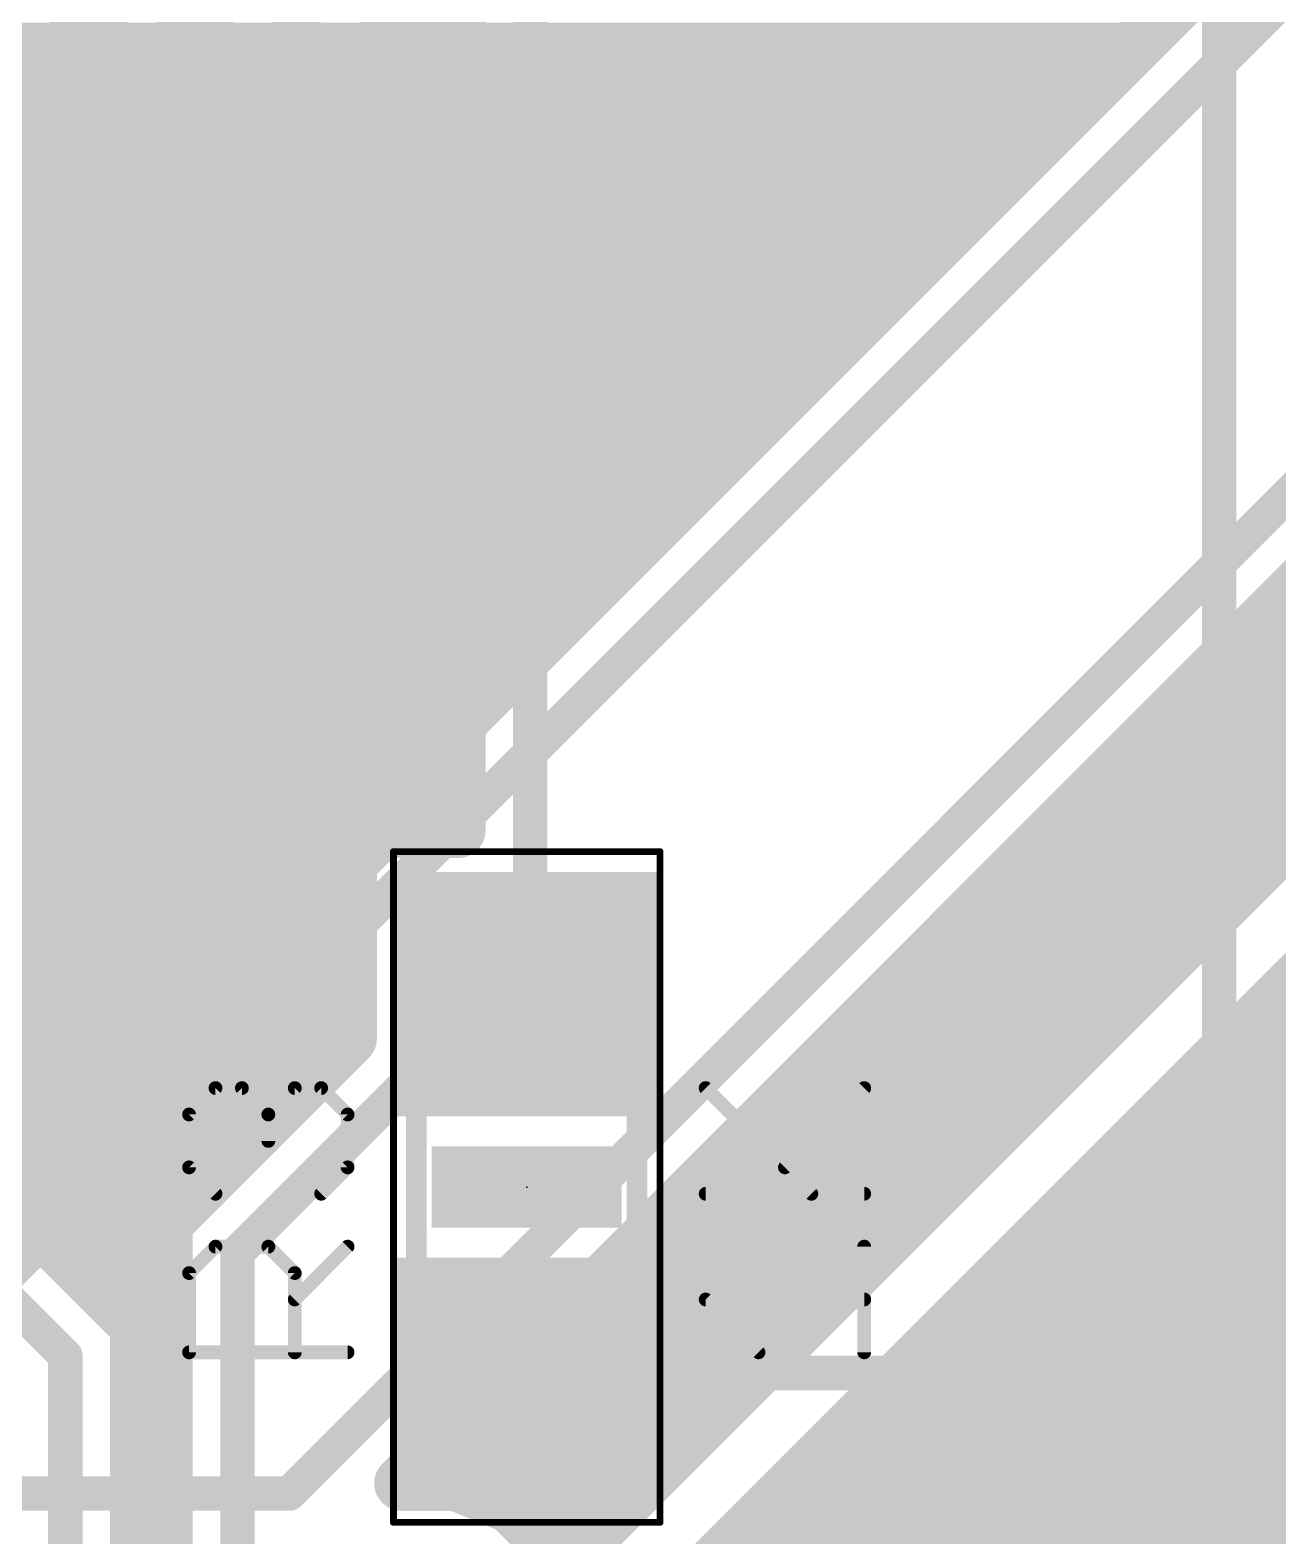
# Model space of a CAD drawing. Extents: x 0 to 10.8, y 0 to 6.1.
# Drawn here: x 3.7248 to 4.0871, y 2.1127 to 2.5499 of the extents above; entities that cross this region are included whole.
import ezdxf

# ---------------------------------------------------------------- set-up
doc = ezdxf.new("R2010")
doc.units = 0
for name, color, linetype in [('1', 22, 'CONTINUOUS'), ('16', 175, 'CONTINUOUS'), ('23', 7, 'CONTINUOUS'), ('25', 253, 'CONTINUOUS'), ('27', 253, 'CONTINUOUS'), ('29', 253, 'CONTINUOUS'), ('31', 253, 'CONTINUOUS'), ('35', 253, 'CONTINUOUS'), ('39', 22, 'CONTINUOUS'), ('51', 253, 'CONTINUOUS')]:
    doc.layers.add(name, color=color, linetype=linetype)

# ---------------------------------------------------------------- blocks, each defined once
blk = doc.blocks.new('RECT')
blk.add_solid([(-0.5, -0.5), (0.5, -0.5), (-0.5, 0.5), (0.5, 0.5)])

msp = doc.modelspace()

# ---------------------------------------------------------------- linework, layer by layer
at = {"layer": '1'}
for points, const_width in [([(4.029, 2.808697), (3.631299, 2.410996)], 0.016), ([(3.64, 2.39), (4.05, 2.8)], 0.01), ([(4.07, 2.255), (4.07, 2.71)], 0.01), ([(3.87, 2.275), (3.87, 2.59)], 0.01), ([(3.660996, 2.381299), (3.849, 2.569307)], 0.016), ([(3.849, 2.569307), (3.849, 2.317484)], 0.016), ([(3.448697, 2.544), (3.764303, 2.544)], 0.016), ([(3.823693, 2.544), (3.849, 2.544)], 0.016), ([(3.432697, 2.528), (3.748303, 2.528)], 0.016), ([(3.807693, 2.528), (3.849, 2.528)], 0.016), ([(3.416697, 2.512), (3.732303, 2.512)], 0.016), ([(3.791693, 2.512), (3.849, 2.512)], 0.016), ([(3.775693, 2.496), (3.849, 2.496)], 0.016), ([(3.759693, 2.48), (3.849, 2.48)], 0.016), ([(3.743693, 2.464), (3.849, 2.464)], 0.016), ([(3.727693, 2.448), (3.849, 2.448)], 0.016), ([(3.711693, 2.432), (3.849, 2.432)], 0.016), ([(3.695693, 2.416), (3.849, 2.416)], 0.016), ([(3.679693, 2.4), (3.849, 2.4)], 0.016), ([(3.663693, 2.384), (3.849, 2.384)], 0.016), ([(3.660996, 2.368), (3.849, 2.368)], 0.016), ([(3.660996, 2.352), (3.849, 2.352)], 0.016), ([(3.660996, 2.336), (3.849, 2.336)], 0.016), ([(3.660996, 2.32), (3.849, 2.32)], 0.016), ([(3.826839, 2.317484), (3.817469, 2.308114)], 0.016), ([(3.849, 2.317484), (3.826839, 2.317484)], 0.016), ([(3.817469, 2.308114), (3.817469, 2.257161)], 0.016), ([(3.67352, 2.304), (3.817469, 2.304)], 0.016), ([(3.67352, 2.288), (3.817469, 2.288)], 0.016), ([(3.67352, 2.272), (3.817469, 2.272)], 0.016), ([(3.868961, 2.269992), (3.87, 2.275)], 0.01), ([(3.865, 2.265), (3.868961, 2.269992)], 0.01), ([(3.735, 2.165), (3.635, 2.265)], 0.01), ([(3.785, 2.195), (3.855, 2.265)], 0.01), ([(3.855, 2.265), (3.865, 2.265)], 0.01), ([(3.817469, 2.257161), (3.764, 2.203697)], 0.016), ([(3.755996, 2.173697), (3.67352, 2.256169)], 0.016), ([(3.673693, 2.256), (3.816307, 2.256)], 0.016), ([(4.11, 2.24), (3.885, 2.015)], 0.032), ([(3.975, 2.16), (4.07, 2.255)], 0.01), ([(3.689693, 2.24), (3.800307, 2.24)], 0.016), ([(3.705693, 2.224), (3.784307, 2.224)], 0.016), ([(3.721693, 2.208), (3.768307, 2.208)], 0.016), ([(3.927449, 2.002295), (4.132091, 2.206937)], 0.016), ([(3.764, 2.203697), (3.764, 2.186299)], 0.016), ([(3.737693, 2.192), (3.764, 2.192)], 0.016), ([(3.785, 1.905), (3.785, 2.195)], 0.01), ([(3.764, 2.186299), (3.764, 1.896299)], 0.016), ([(3.753693, 2.176), (3.764, 2.176)], 0.016), ([(3.755996, 2.156299), (3.755996, 2.173697)], 0.016), ([(3.735, 1.905), (3.735, 2.165)], 0.01), ([(3.755996, 2.16), (3.764, 2.16)], 0.016), ([(3.755996, 1.896299), (3.755996, 2.156299)], 0.016), ([(3.868961, 2.158024), (3.87, 2.16)], 0.01), ([(3.87, 2.16), (3.975, 2.16)], 0.01), ([(4.085154, 2.16), (4.244433, 2.16)], 0.016), ([(3.755996, 2.144), (3.764, 2.144)], 0.016), ([(4.069154, 2.144), (4.244433, 2.144)], 0.016), ([(3.755996, 2.128), (3.764, 2.128)], 0.016), ([(4.053154, 2.128), (4.25252, 2.128)], 0.016), ([(3.755996, 2.112), (3.764, 2.112)], 0.016), ([(4.037154, 2.112), (4.244433, 2.112)], 0.016)]:
    msp.add_lwpolyline(points, dxfattribs=dict(at, const_width=const_width))
for points, const_width in [([(3.764303, 2.54, 1), (3.764303, 2.548)], 0.008), ([(3.823693, 2.548, 1), (3.823693, 2.54)], 0.008), ([(3.849, 2.54, 1), (3.849, 2.548)], 0.008), ([(3.748303, 2.524, 1), (3.748303, 2.532)], 0.008), ([(3.807693, 2.532, 1), (3.807693, 2.524)], 0.008), ([(3.849, 2.524, 1), (3.849, 2.532)], 0.008), ([(3.732303, 2.508, 1), (3.732303, 2.516)], 0.008), ([(3.791693, 2.516, 1), (3.791693, 2.508)], 0.008), ([(3.849, 2.508, 1), (3.849, 2.516)], 0.008), ([(3.775693, 2.5, 1), (3.775693, 2.492)], 0.008), ([(3.849, 2.492, 1), (3.849, 2.5)], 0.008), ([(3.759693, 2.484, 1), (3.759693, 2.476)], 0.008), ([(3.849, 2.476, 1), (3.849, 2.484)], 0.008), ([(3.743693, 2.468, 1), (3.743693, 2.46)], 0.008), ([(3.849, 2.46, 1), (3.849, 2.468)], 0.008), ([(3.727693, 2.452, 1), (3.727693, 2.444)], 0.008), ([(3.849, 2.444, 1), (3.849, 2.452)], 0.008), ([(3.849, 2.428, 1), (3.849, 2.436)], 0.008), ([(3.849, 2.412, 1), (3.849, 2.42)], 0.008), ([(3.849, 2.396, 1), (3.849, 2.404)], 0.008), ([(3.849, 2.38, 1), (3.849, 2.388)], 0.008), ([(3.849, 2.364, 1), (3.849, 2.372)], 0.008), ([(3.849, 2.348, 1), (3.849, 2.356)], 0.008), ([(3.849, 2.332, 1), (3.849, 2.34)], 0.008), ([(3.849, 2.316, 1), (3.849, 2.324)], 0.008), ([(3.826839, 2.321484, 1), (3.826839, 2.313484)], 0.008), ([(3.829667, 2.314656, 1), (3.82401, 2.320313)], 0.008), ([(3.845, 2.317484, 1), (3.853, 2.317484)], 0.008), ([(3.849, 2.313484, 1), (3.849, 2.321484)], 0.008), ([(3.81464, 2.310943, 1), (3.820297, 2.305286)], 0.008), ([(3.821469, 2.308114, 1), (3.813469, 2.308114)], 0.008), ([(3.817469, 2.3, 1), (3.817469, 2.308)], 0.008), ([(3.817469, 2.284, 1), (3.817469, 2.292)], 0.008), ([(3.817469, 2.268, 1), (3.817469, 2.276)], 0.008), ([(3.872448, 2.274492, 1), (3.867552, 2.275508)], 0.005), ([(3.870919, 2.268438, 1), (3.867002, 2.271546)], 0.005), ([(3.8675, 2.275, 1), (3.8725, 2.275)], 0.005), ([(3.855, 2.2675, 1), (3.855, 2.2625)], 0.005), ([(3.856768, 2.263232, 1), (3.853232, 2.266768)], 0.005), ([(3.863042, 2.266554, 1), (3.866958, 2.263446)], 0.005), ([(3.865, 2.2625, 1), (3.865, 2.2675)], 0.005), ([(3.866513, 2.2705, 1), (3.871408, 2.269484)], 0.005), ([(3.820297, 2.254333, 1), (3.81464, 2.25999)], 0.008), ([(3.813469, 2.257161, 1), (3.821469, 2.257161)], 0.008), ([(3.816307, 2.252, 1), (3.816307, 2.26)], 0.008), ([(4.0675, 2.255, 1), (4.0725, 2.255)], 0.005), ([(4.071768, 2.253232, 1), (4.068232, 2.256768)], 0.005), ([(3.800307, 2.236, 1), (3.800307, 2.244)], 0.008), ([(3.784307, 2.22, 1), (3.784307, 2.228)], 0.008), ([(3.721693, 2.212, 1), (3.721693, 2.204)], 0.008), ([(3.768307, 2.204, 1), (3.768307, 2.212)], 0.008), ([(3.768, 2.203697, 1), (3.76, 2.203697)], 0.008), ([(3.761172, 2.206525, 1), (3.766828, 2.200868)], 0.008), ([(3.737693, 2.196, 1), (3.737693, 2.188)], 0.008), ([(3.764, 2.188, 1), (3.764, 2.196)], 0.008), ([(3.7875, 2.195, 1), (3.7825, 2.195)], 0.005), ([(3.783232, 2.196768, 1), (3.786768, 2.193232)], 0.005), ([(3.768, 2.186299, 1), (3.76, 2.186299)], 0.008), ([(3.76, 2.186299, 1), (3.768, 2.186299)], 0.008), ([(3.753693, 2.18, 1), (3.753693, 2.172)], 0.008), ([(3.759996, 2.173697, 1), (3.751996, 2.173697)], 0.008), ([(3.764, 2.172, 1), (3.764, 2.18)], 0.008), ([(3.753168, 2.170868, 1), (3.758824, 2.176525)], 0.008), ([(3.7375, 2.165, 1), (3.7325, 2.165)], 0.005), ([(3.733232, 2.163232, 1), (3.736768, 2.166768)], 0.005), ([(3.755996, 2.164, 1), (3.755996, 2.156)], 0.008), ([(3.759996, 2.156299, 1), (3.751996, 2.156299)], 0.008), ([(3.764, 2.156, 1), (3.764, 2.164)], 0.008), ([(3.87, 2.1625, 1), (3.87, 2.1575)], 0.005), ([(3.872213, 2.158836, 1), (3.867787, 2.161164)], 0.005), ([(3.973232, 2.161768, 1), (3.976768, 2.158232)], 0.005), ([(3.975, 2.1575, 1), (3.975, 2.1625)], 0.005), ([(4.085154, 2.164, 1), (4.085154, 2.156)], 0.008), ([(3.751996, 2.156299, 1), (3.759996, 2.156299)], 0.008), ([(3.866748, 2.159187, 1), (3.871173, 2.15686)], 0.005), ([(3.755996, 2.148, 1), (3.755996, 2.14)], 0.008), ([(3.764, 2.14, 1), (3.764, 2.148)], 0.008), ([(4.069154, 2.148, 1), (4.069154, 2.14)], 0.008), ([(3.755996, 2.132, 1), (3.755996, 2.124)], 0.008), ([(3.764, 2.124, 1), (3.764, 2.132)], 0.008), ([(4.053154, 2.132, 1), (4.053154, 2.124)], 0.008), ([(3.755996, 2.116, 1), (3.755996, 2.108)], 0.008), ([(3.764, 2.108, 1), (3.764, 2.116)], 0.008), ([(4.037154, 2.116, 1), (4.037154, 2.108)], 0.008)]:
    msp.add_lwpolyline(points, format="xyb", dxfattribs=dict(at, const_width=const_width))
at = {"layer": '16'}
for points, const_width in [([(4.234, 2.733697), (3.696303, 2.195996)], 0.016), ([(3.69, 2.16), (4.255, 2.725)], 0.01), ([(3.433697, 2.244), (3.858697, 2.669)], 0.016), ([(3.8, 2.125), (4.25, 2.575)], 0.01), ([(3.733697, 2.544), (4.044307, 2.544)], 0.016), ([(3.832689, 2.127996), (4.244433, 2.53974)], 0.016), ([(3.717697, 2.528), (4.028307, 2.528)], 0.016), ([(3.701697, 2.512), (4.012307, 2.512)], 0.016), ([(3.685697, 2.496), (3.996307, 2.496)], 0.016), ([(3.669697, 2.48), (3.980307, 2.48)], 0.016), ([(3.653697, 2.464), (3.964307, 2.464)], 0.016), ([(3.637697, 2.448), (3.948307, 2.448)], 0.016), ([(3.621697, 2.432), (3.932307, 2.432)], 0.016), ([(3.605697, 2.416), (3.916307, 2.416)], 0.016), ([(3.589697, 2.4), (3.900307, 2.4)], 0.016), ([(3.573697, 2.384), (3.884307, 2.384)], 0.016), ([(4.088693, 2.384), (4.244433, 2.384)], 0.016), ([(3.557697, 2.368), (3.868307, 2.368)], 0.016), ([(4.072693, 2.368), (4.137193, 2.368)], 0.016), ([(3.541697, 2.352), (3.852307, 2.352)], 0.016), ([(4.124551, 2.349701), (3.87872, 2.10387)], 0.016), ([(4.056693, 2.352), (4.125504, 2.352)], 0.016), ([(3.79, 1.96), (4.165, 2.335)], 0.032), ([(3.525697, 2.336), (3.836307, 2.336)], 0.016), ([(4.040693, 2.336), (4.11085, 2.336)], 0.016), ([(3.509697, 2.32), (3.820307, 2.32)], 0.016), ([(4.024693, 2.32), (4.09485, 2.32)], 0.016), ([(3.493697, 2.304), (3.804307, 2.304)], 0.016), ([(4.008693, 2.304), (4.07885, 2.304)], 0.016), ([(3.812091, 1.926937), (4.179701, 2.294551)], 0.016), ([(3.477697, 2.288), (3.788307, 2.288)], 0.016), ([(3.992693, 2.288), (4.06285, 2.288)], 0.016), ([(3.461697, 2.272), (3.772307, 2.272)], 0.016), ([(3.976693, 2.272), (4.04685, 2.272)], 0.016), ([(3.445697, 2.256), (3.756307, 2.256)], 0.016), ([(3.960693, 2.256), (4.03085, 2.256)], 0.016), ([(3.284697, 2.24), (3.740307, 2.24)], 0.016), ([(3.944693, 2.24), (4.01485, 2.24)], 0.016), ([(3.268697, 2.224), (3.724307, 2.224)], 0.016), ([(3.928693, 2.224), (3.99885, 2.224)], 0.016), ([(3.912693, 2.208), (3.98285, 2.208)], 0.016), ([(4.09315, 2.208), (4.244433, 2.208)], 0.016), ([(3.896693, 2.192), (3.96685, 2.192)], 0.016), ([(4.07715, 2.192), (4.244433, 2.192)], 0.016), ([(3.880693, 2.176), (3.95085, 2.176)], 0.016), ([(4.06115, 2.176), (4.244433, 2.176)], 0.016), ([(3.864693, 2.16), (3.93485, 2.16)], 0.016), ([(4.04515, 2.16), (4.244433, 2.16)], 0.016), ([(3.848693, 2.144), (3.91885, 2.144)], 0.016), ([(4.02915, 2.144), (4.244433, 2.144)], 0.016), ([(3.848551, 2.127996), (3.832689, 2.127996)], 0.016), ([(3.832693, 2.128), (3.90285, 2.128)], 0.016), ([(3.864354, 2.121449), (3.848551, 2.127996)], 0.016), ([(4.01315, 2.128), (4.25252, 2.128)], 0.016), ([(3.52, 2.125), (3.8, 2.125)], 0.01), ([(3.876449, 2.109354), (3.864354, 2.121449)], 0.016), ([(3.873803, 2.112), (3.88685, 2.112)], 0.016), ([(3.87872, 2.10387), (3.876449, 2.109354)], 0.016), ([(3.99715, 2.112), (4.244433, 2.112)], 0.016)]:
    msp.add_lwpolyline(points, dxfattribs=dict(at, const_width=const_width))
for points, const_width in [([(3.733697, 2.548, 1), (3.733697, 2.54)], 0.008), ([(4.044307, 2.54, 1), (4.044307, 2.548)], 0.008), ([(4.028307, 2.524, 1), (4.028307, 2.532)], 0.008), ([(4.012307, 2.508, 1), (4.012307, 2.516)], 0.008), ([(3.996307, 2.492, 1), (3.996307, 2.5)], 0.008), ([(3.980307, 2.476, 1), (3.980307, 2.484)], 0.008), ([(3.964307, 2.46, 1), (3.964307, 2.468)], 0.008), ([(3.948307, 2.444, 1), (3.948307, 2.452)], 0.008), ([(3.932307, 2.428, 1), (3.932307, 2.436)], 0.008), ([(3.916307, 2.412, 1), (3.916307, 2.42)], 0.008), ([(3.900307, 2.396, 1), (3.900307, 2.404)], 0.008), ([(3.884307, 2.38, 1), (3.884307, 2.388)], 0.008), ([(4.088693, 2.388, 1), (4.088693, 2.38)], 0.008), ([(3.868307, 2.364, 1), (3.868307, 2.372)], 0.008), ([(4.072693, 2.372, 1), (4.072693, 2.364)], 0.008), ([(3.852307, 2.348, 1), (3.852307, 2.356)], 0.008), ([(4.056693, 2.356, 1), (4.056693, 2.348)], 0.008), ([(3.836307, 2.332, 1), (3.836307, 2.34)], 0.008), ([(4.040693, 2.34, 1), (4.040693, 2.332)], 0.008), ([(3.820307, 2.316, 1), (3.820307, 2.324)], 0.008), ([(4.024693, 2.324, 1), (4.024693, 2.316)], 0.008), ([(3.804307, 2.3, 1), (3.804307, 2.308)], 0.008), ([(4.008693, 2.308, 1), (4.008693, 2.3)], 0.008), ([(4.07885, 2.3, 1), (4.07885, 2.308)], 0.008), ([(3.788307, 2.284, 1), (3.788307, 2.292)], 0.008), ([(3.992693, 2.292, 1), (3.992693, 2.284)], 0.008), ([(4.06285, 2.284, 1), (4.06285, 2.292)], 0.008), ([(3.772307, 2.268, 1), (3.772307, 2.276)], 0.008), ([(3.976693, 2.276, 1), (3.976693, 2.268)], 0.008), ([(4.04685, 2.268, 1), (4.04685, 2.276)], 0.008), ([(3.756307, 2.252, 1), (3.756307, 2.26)], 0.008), ([(3.960693, 2.26, 1), (3.960693, 2.252)], 0.008), ([(4.03085, 2.252, 1), (4.03085, 2.26)], 0.008), ([(3.740307, 2.236, 1), (3.740307, 2.244)], 0.008), ([(3.944693, 2.244, 1), (3.944693, 2.236)], 0.008), ([(4.01485, 2.236, 1), (4.01485, 2.244)], 0.008), ([(3.724307, 2.22, 1), (3.724307, 2.228)], 0.008), ([(3.928693, 2.228, 1), (3.928693, 2.22)], 0.008), ([(3.99885, 2.22, 1), (3.99885, 2.228)], 0.008), ([(3.912693, 2.212, 1), (3.912693, 2.204)], 0.008), ([(3.98285, 2.204, 1), (3.98285, 2.212)], 0.008), ([(4.09315, 2.212, 1), (4.09315, 2.204)], 0.008), ([(3.896693, 2.196, 1), (3.896693, 2.188)], 0.008), ([(3.96685, 2.188, 1), (3.96685, 2.196)], 0.008), ([(4.07715, 2.196, 1), (4.07715, 2.188)], 0.008), ([(3.880693, 2.18, 1), (3.880693, 2.172)], 0.008), ([(3.95085, 2.172, 1), (3.95085, 2.18)], 0.008), ([(4.06115, 2.18, 1), (4.06115, 2.172)], 0.008), ([(3.864693, 2.164, 1), (3.864693, 2.156)], 0.008), ([(3.93485, 2.156, 1), (3.93485, 2.164)], 0.008), ([(4.04515, 2.164, 1), (4.04515, 2.156)], 0.008), ([(3.848693, 2.148, 1), (3.848693, 2.14)], 0.008), ([(3.91885, 2.14, 1), (3.91885, 2.148)], 0.008), ([(4.02915, 2.148, 1), (4.02915, 2.14)], 0.008), ([(3.832689, 2.131996, 1), (3.832689, 2.123996)], 0.008), ([(3.829861, 2.130824, 1), (3.835517, 2.125168)], 0.008), ([(3.832693, 2.132, 1), (3.832693, 2.124)], 0.008), ([(3.850082, 2.131691, 1), (3.84702, 2.124301)], 0.008), ([(3.848551, 2.123996, 1), (3.848551, 2.131996)], 0.008), ([(3.90285, 2.124, 1), (3.90285, 2.132)], 0.008), ([(4.01315, 2.132, 1), (4.01315, 2.124)], 0.008), ([(3.798232, 2.126768, 1), (3.801768, 2.123232)], 0.005), ([(3.8, 2.1225, 1), (3.8, 2.1275)], 0.005), ([(3.867183, 2.124277, 1), (3.861526, 2.11862)], 0.008), ([(3.862823, 2.117753, 1), (3.865885, 2.125144)], 0.008), ([(3.873803, 2.116, 1), (3.873803, 2.108)], 0.008), ([(3.880144, 2.110885, 1), (3.872753, 2.107824)], 0.008), ([(3.87362, 2.106526, 1), (3.879277, 2.112183)], 0.008), ([(3.88685, 2.108, 1), (3.88685, 2.116)], 0.008), ([(3.99715, 2.116, 1), (3.99715, 2.108)], 0.008)]:
    msp.add_lwpolyline(points, format="xyb", dxfattribs=dict(at, const_width=const_width))
at = {"layer": '23'}
msp.add_point((3.868961, 2.214008), dxfattribs=at)
at = {"layer": '25', "const_width": 0.004}
for points in [[(3.770925, 2.235059), (3.778598, 2.242732)], [(3.778598, 2.242732), (3.786272, 2.242732)], [(3.786272, 2.242732), (3.793945, 2.235059)], [(3.793945, 2.235059), (3.801618, 2.242732)], [(3.801618, 2.242732), (3.809291, 2.242732)], [(3.809291, 2.242732), (3.816961, 2.235059)], [(3.770925, 2.219713), (3.770925, 2.235059)], [(3.793945, 2.235059), (3.793945, 2.227386)], [(3.816961, 2.235059), (3.816961, 2.219713)], [(3.778598, 2.212043), (3.770925, 2.219713)], [(3.816961, 2.219713), (3.809291, 2.212043)], [(3.770925, 2.189024), (3.778598, 2.196697)], [(3.778598, 2.196697), (3.793945, 2.196697)], [(3.793945, 2.196697), (3.801618, 2.189024)], [(3.801618, 2.18135), (3.816961, 2.196697)], [(3.770925, 2.166008), (3.770925, 2.189024)], [(3.801618, 2.189024), (3.801618, 2.166008)], [(3.816961, 2.166008), (3.770925, 2.166008)]]:
    msp.add_lwpolyline(points, dxfattribs=at)
at = {"layer": '25', "const_width": 0.002}
for points in [[(3.778598, 2.243732, 1), (3.778598, 2.241732)], [(3.779306, 2.242025, 1), (3.777891, 2.243439)], [(3.786979, 2.243439, 1), (3.785565, 2.242025)], [(3.786272, 2.241732, 1), (3.786272, 2.243732)], [(3.801618, 2.243732, 1), (3.801618, 2.241732)], [(3.802325, 2.242025, 1), (3.800911, 2.243439)], [(3.809999, 2.243439, 1), (3.808584, 2.242025)], [(3.809291, 2.241732, 1), (3.809291, 2.243732)], [(3.771925, 2.235059, 1), (3.769925, 2.235059)], [(3.770218, 2.235766, 1), (3.771632, 2.234352)], [(3.794945, 2.235059, 1), (3.792945, 2.235059)], [(3.793238, 2.235766, 1), (3.794652, 2.234352)], [(3.793238, 2.234352, 1), (3.794652, 2.235766)], [(3.817961, 2.235059, 1), (3.815961, 2.235059)], [(3.816253, 2.234352, 1), (3.817668, 2.235766)], [(3.792945, 2.227386, 1), (3.794945, 2.227386)], [(3.771632, 2.22042, 1), (3.770218, 2.219005)], [(3.769925, 2.219713, 1), (3.771925, 2.219713)], [(3.815961, 2.219713, 1), (3.817961, 2.219713)], [(3.817668, 2.219005, 1), (3.816254, 2.22042)], [(3.777891, 2.211336, 1), (3.779305, 2.212751)], [(3.808584, 2.21275, 1), (3.809998, 2.211336)], [(3.778598, 2.197697, 1), (3.778598, 2.195697)], [(3.779306, 2.19599, 1), (3.777891, 2.197404)], [(3.794652, 2.197404, 1), (3.793238, 2.19599)], [(3.793945, 2.195697, 1), (3.793945, 2.197697)], [(3.817668, 2.19599, 1), (3.816253, 2.197404)], [(3.771925, 2.189024, 1), (3.769925, 2.189024)], [(3.770218, 2.189731, 1), (3.771632, 2.188317)], [(3.802618, 2.189024, 1), (3.800618, 2.189024)], [(3.800911, 2.188317, 1), (3.802325, 2.189731)], [(3.800911, 2.182057, 1), (3.802325, 2.180643)], [(3.770925, 2.167008, 1), (3.770925, 2.165008)], [(3.769925, 2.166008, 1), (3.771925, 2.166008)], [(3.800618, 2.166008, 1), (3.802618, 2.166008)], [(3.816961, 2.165008, 1), (3.816961, 2.167008)]]:
    msp.add_lwpolyline(points, format="xyb", dxfattribs=at)
at = {"layer": '27', "const_width": 0.004}
for points in [[(3.951618, 2.212043), (3.920925, 2.242732)], [(3.943945, 2.219713), (3.966961, 2.242732)], [(3.920925, 2.212043), (3.966961, 2.212043)], [(3.966961, 2.166008), (3.966961, 2.196697)], [(3.936272, 2.166008), (3.920925, 2.18135)], [(3.920925, 2.18135), (3.966961, 2.18135)]]:
    msp.add_lwpolyline(points, dxfattribs=at)
at = {"layer": '27', "const_width": 0.002}
for points in [[(3.921632, 2.243439, 1), (3.920218, 2.242025)], [(3.967668, 2.242025, 1), (3.966253, 2.243439)], [(3.943238, 2.22042, 1), (3.944652, 2.219006)], [(3.920925, 2.213043, 1), (3.920925, 2.211043)], [(3.950911, 2.211336, 1), (3.952325, 2.21275)], [(3.966961, 2.211043, 1), (3.966961, 2.213043)], [(3.967961, 2.196697, 1), (3.965961, 2.196697)], [(3.921632, 2.182058, 1), (3.920218, 2.180643)], [(3.920925, 2.18235, 1), (3.920925, 2.18035)], [(3.966961, 2.18035, 1), (3.966961, 2.18235)], [(3.935565, 2.165301, 1), (3.936979, 2.166715)], [(3.965961, 2.166008, 1), (3.967961, 2.166008)]]:
    msp.add_lwpolyline(points, format="xyb", dxfattribs=at)
at = {"layer": '39', "const_width": 0.002}
for points in [[(3.83026, 2.116646), (3.83026, 2.31137)], [(3.83026, 2.31137), (3.907661, 2.31137)], [(3.907661, 2.31137), (3.907661, 2.116646)], [(3.907661, 2.116646), (3.83026, 2.116646)]]:
    msp.add_lwpolyline(points, dxfattribs=at)
at = {"layer": '39', "const_width": 0.001}
for points in [[(3.83076, 2.31137, 1), (3.82976, 2.31137)], [(3.83026, 2.31187, 1), (3.83026, 2.31087)], [(3.908161, 2.31137, 1), (3.907161, 2.31137)], [(3.907661, 2.31087, 1), (3.907661, 2.31187)], [(3.83026, 2.117146, 1), (3.83026, 2.116146)], [(3.82976, 2.116646, 1), (3.83076, 2.116646)], [(3.907161, 2.116646, 1), (3.908161, 2.116646)], [(3.907661, 2.116146, 1), (3.907661, 2.117146)]]:
    msp.add_lwpolyline(points, format="xyb", dxfattribs=at)
at = {"layer": '51', "const_width": 0.006}
for points in [[(3.836961, 2.251508), (3.836961, 2.176008)], [(3.900961, 2.251508), (3.900961, 2.176008)]]:
    msp.add_lwpolyline(points, dxfattribs=at)
at = {"layer": '51', "const_width": 0.003}
for points in [[(3.838461, 2.251508, 1), (3.835461, 2.251508)], [(3.902461, 2.251508, 1), (3.899461, 2.251508)], [(3.835461, 2.176008, 1), (3.838461, 2.176008)], [(3.899461, 2.176008, 1), (3.902461, 2.176008)]]:
    msp.add_lwpolyline(points, format="xyb", dxfattribs=at)

# ---------------------------------------------------------------- block references
at = {"layer": '1', "xscale": 0.062992, "yscale": 0.070984, "rotation": 90}
for p in [(3.868961, 2.269992), (3.868961, 2.158024)]:
    msp.add_blockref('RECT', p, dxfattribs=at)
at = {"layer": '29', "xscale": 0.070992, "yscale": 0.078984, "rotation": 90}
for p in [(3.868961, 2.269992), (3.868961, 2.158024)]:
    msp.add_blockref('RECT', p, dxfattribs=at)
at = {"layer": '31', "xscale": 0.062992, "yscale": 0.070984, "rotation": 90}
for p in [(3.868961, 2.269992), (3.868961, 2.158024)]:
    msp.add_blockref('RECT', p, dxfattribs=at)
at = {"layer": '35', "xscale": 0.023622, "yscale": 0.055118, "rotation": 90}
msp.add_blockref('RECT', (3.868961, 2.214008), dxfattribs=at)
at = {"layer": '51', "xscale": 0.029, "yscale": 0.069, "rotation": 90}
for p in [(3.868961, 2.266008), (3.868961, 2.162008)]:
    msp.add_blockref('RECT', p, dxfattribs=at)

doc.saveas('drawing.dxf')
